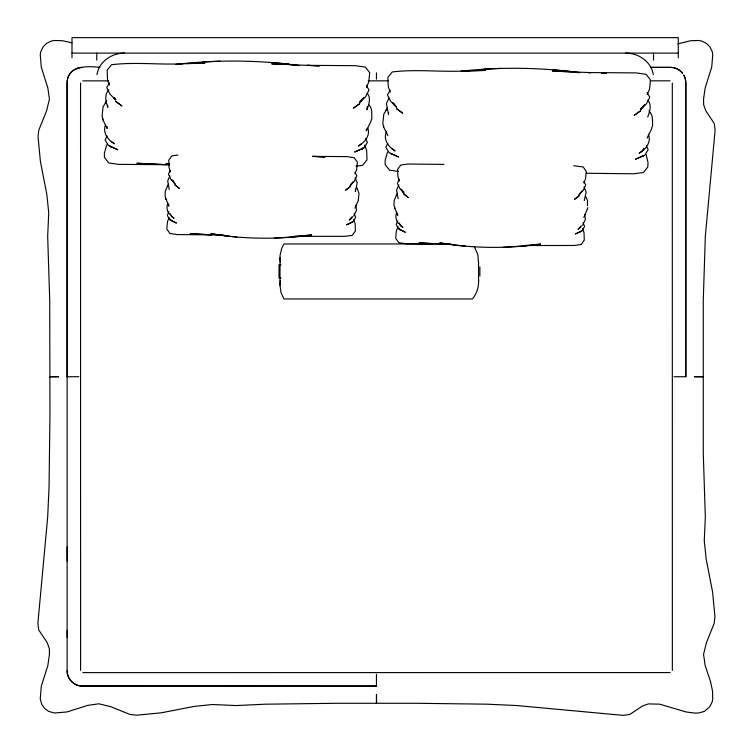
<?xml version="1.0" encoding="UTF-8"?>
<svg xmlns="http://www.w3.org/2000/svg" width="753" height="753" viewBox="0 0 753 753"><rect width="100%" height="100%" fill="white"/><g stroke="black" fill="none" stroke-linecap="round" stroke-linejoin="round"><path stroke-width="1.13" d="M67.177 637.386L67.177 630.289M67.177 561.07L67.177 546.847M67.177 376.735L67.177 82.642C67.412 65.492 87.687 65.822 99.885 67.394M478.55 279.636C478.964 286.545 476.95 293.623 472.451 298.96L283.89 298.96L280.963 292.362L279.965 285.208L280.078 255.295L281.735 248.274L283.89 243.963L450.2 243.963M279.965 285.208L280.408 280.408M355.482 189.295L355.378 191.478L357.251 182.838L355.115 177.812M367.144 106.691L366.984 109.797C368.706 104.516 371.511 97.881 367.05 93.127M366.429 128.895L366.325 130.947L371.116 120.988M587.472 205.673L587.453 200.279L585.768 196.768M358.343 200.317L354.908 208.186M587.246 209.475L583.801 217.344M167.684 203.188C166.432 207 166.761 211.169 169.557 214.247M396.577 212.346C395.334 216.158 395.654 220.328 398.459 223.406M651.882 128.208L647.081 138.157M105.636 124.612C102.135 132.406 107.905 139.926 114.4 143.804L111.397 141.451M386.402 131.831C382.901 139.616 388.67 147.146 395.156 151.024L392.162 148.67M96.977 74.632C98.888 61.661 111.971 52.889 124.584 53.115M584.272 200.637L586.145 191.996L584.017 186.97M647.74 117.016C649.472 111.736 652.277 105.091 647.806 100.347M169.143 217.448L167.467 221.777L166.808 229.053L169.896 233.449L177.059 234.588L211.744 234.861L190.114 233.703L227.99 235.708M355.002 173.774L356.677 169.434L357.346 162.168L354.258 157.763L347.086 156.624L312.401 156.36L324.929 157.029M398.036 226.597L396.37 230.936L395.702 238.212L398.789 242.607L405.961 243.746L432.486 243.953M583.904 182.932L585.57 178.593L586.239 171.317L583.151 166.921L573.692 165.773M366.466 87.386L368.791 81.898L369.714 72.693L365.421 67.121L355.435 65.68L307.149 65.342L318.726 65.906M647.222 94.605L649.557 89.108L650.479 79.903L646.187 74.34L636.2 72.9L587.905 72.561L590.22 72.674M106.804 144.745L104.413 153.01L104.413 157.358L108.714 162.93L118.692 164.37L166.987 164.709L136.867 163.241L169.519 164.907M387.569 151.965L385.169 160.22L385.178 164.578L389.47 170.14L398.346 171.42M358.315 199.724L359.021 193.549L356.866 187.61M587.208 208.882L587.782 207.63M168.945 211.762L167.288 215.339L169.67 219.697L176.447 223.076L170.602 220.121L171.223 220.78L170.187 219.114M397.838 220.921L396.182 224.498L398.563 228.856L405.34 232.235L399.495 229.279L400.116 229.938L399.081 228.272M371.069 120.235L371.869 118.654C371.389 113.919 372.82 108.921 369.055 104.902M651.834 127.455L652.625 125.873C652.154 121.139 653.576 116.141 649.82 112.122M167.505 186.123L168.456 184.25M396.398 195.281L397.349 193.408M167.627 185.652L165.265 191.544L165.123 196.467L168.776 206.256L168.672 204.091M396.52 194.811L394.158 200.703L394.017 205.625L397.669 215.414L397.565 213.25M107.105 136.011L105.091 140.002L108.404 145.508L117.835 149.8L109.703 146.054L110.569 146.882M387.861 143.221L385.847 147.221L389.16 152.727L398.601 157.019L390.459 153.273L391.325 154.101M106.446 101.118L105.382 103.02L106.597 101.137M387.202 108.338L386.138 110.23L387.362 108.357M352.329 216.6L349.223 220.158L352.253 217.645M581.222 225.759L578.116 229.317L581.147 226.804M169.924 175.891L167.684 180.871L169.246 189.549M398.817 185.05L396.577 190.029L398.139 198.707M170.366 170.46L168.465 173.924L168.823 174.969L170.865 179.252L175.063 183.779L172.07 180.023L174.602 183.337L172.842 180.673M399.259 179.619L397.358 183.083L397.716 184.127L399.758 188.41L403.956 192.937L400.963 189.182L403.504 192.495L401.735 189.831M353.703 216.158L356.47 210.351L355.849 205.136M582.596 225.316L585.363 219.509L584.742 214.294M643.777 148.369L642.083 151.024L639.175 153.32C645.622 149.518 651.618 142.129 648.399 134.298M108.903 89.852C103.942 94.699 105.909 101.636 107.811 107.359L107.707 105.288M389.103 97.909L386.393 103.585L388.576 114.578L388.463 112.498M109.505 82.981L106.728 87.574L110.06 94.313L115.915 100.055L113.825 97.674M390.27 90.2L387.484 94.793L387.983 96.12L390.816 101.533L396.671 107.265L392.501 102.512L396.04 106.71L393.574 103.34M351.726 183.412L350.531 185.163L353.138 181.897L350.098 185.596L354.381 181.153L356.856 175.873L355.002 172.371M580.619 192.57L579.424 194.321L582.031 191.055L578.991 194.754L583.274 190.311L585.759 185.031L583.895 181.529M362.946 147.588L361.807 149.254L362.73 148.435L354.644 152.031L364.057 147.917L367.408 142.477L365.497 138.439M106.7 100.78L103.067 106.813L102.079 116.113L102.897 119.831L107.152 128.499L107.048 126.448M387.466 107.999L383.823 114.032L382.835 123.332L383.663 127.041L387.908 135.719M361.487 100.14L360.235 101.796L363.859 97.664L359.623 102.352L365.6 96.723L369.045 90.049L366.306 85.4M642.243 107.359L641.001 109.016L644.624 104.883L640.389 109.562L646.356 103.942L649.811 97.259L647.072 92.619M351.66 222.643L352.319 222.003L346.521 224.846L353.279 221.598L355.68 217.297L354.108 213.683M580.554 231.802L581.212 231.162L575.414 234.004L582.173 230.757L584.582 226.455L583.001 222.841M642.573 156.464L643.486 155.655L635.41 159.25L644.822 155.137L648.173 149.687L646.253 145.658M361.318 143.804L358.409 146.101C364.386 142.439 370.598 135.662 367.831 128.151M677.964 43.834L690.661 40.718L698.643 40.483L701.74 41.067L706.436 43.373L709.863 46.799L712.169 51.496L712.752 54.593L711.707 67.233L705.137 88.045L703.556 99.132L703.669 104.846L705.787 110.766L714.277 123.539L715.115 130.222L705.326 236.301L703.274 300.325L703.274 453.146L705.326 517.17L704.271 540.663L706.154 558.942L712.592 592.046L714.955 616.651L714.23 623.239L706.408 642.695L703.556 654.338L705.137 665.426L710.437 681.277L712.517 690.896L712.752 698.878L712.169 701.965L709.863 706.672L704.3 711.416L698.643 712.987L694.915 713.1L686.002 711.943L659.684 704.168L648.389 703.895L642.469 706.022L629.696 714.512L623.004 715.35L516.925 705.561L487.238 704.187L415.477 703.274L337.513 703.274L265.753 704.187L236.066 705.561L212.572 704.507L194.293 706.389L161.189 712.827L136.585 715.19L129.996 714.465L110.531 706.634L98.897 703.791L87.809 705.363L66.998 711.943L54.357 712.987L48.7 711.416L44.747 708.488L41.82 704.535L40.248 698.878L41.293 686.237L47.863 665.426L49.444 654.338L49.331 648.625L47.213 642.695L38.723 629.932L37.885 623.239L47.674 517.16L49.039 487.473L49.962 415.712L49.726 300.325L47.674 236.301L48.729 212.807L46.846 194.528L40.408 161.424L38.045 136.82L38.77 130.222L46.592 110.766L49.444 99.132L47.863 88.045L41.293 67.233L40.248 54.593L40.831 51.496L43.137 46.799L46.564 43.373L51.26 41.067L54.357 40.483L62.339 40.718L71.949 42.799M177.934 155.024L171.882 155.871L168.757 160.21L169.011 167.495L170.442 171.863M356.094 166.159L362.645 165.321L367.003 159.834L366.645 150.619L364.659 145.084M210.991 233.872L225.684 235.623L210.991 233.872C244.283 239.238 278.318 239.67 311.704 234.908L294.498 236.404M454.191 244.734L439.893 243.021C473.176 248.396 507.211 248.829 540.598 244.066L525.698 245.516L574.106 245.487L581.156 244.499L584.281 240.169L584.036 232.884L582.606 228.517M175.854 64.419C215.989 59.703 256.679 59.958 296.757 65.163M461.128 71.149C500.557 66.819 540.494 67.431 579.801 72.665M178.339 64.353L181.793 64.052M186.405 63.647L204.76 63.196L187.902 63.487L188.711 63.44C163.015 65.464 137.065 61.595 111.491 64.73L107.133 70.217L107.491 79.432L109.467 84.967M463.707 71.168L485.516 70.415L468.667 70.707L469.477 70.66C443.771 72.683 417.83 68.815 392.247 71.949L387.899 77.427L388.247 86.651L390.233 92.186M297.934 236.555L274.299 238.164M526.836 245.713L503.192 247.323M525.698 245.516L526.281 245.478L524.079 245.525M202.708 62.028L220.055 61.153M483.464 69.238L500.811 68.372M443.941 164.38L407.834 164.041L400.784 165.029L397.659 169.369L397.904 176.644L399.335 181.021M294.084 236.386L345.203 236.329L352.263 235.341L355.388 231.011L355.134 223.726L353.712 219.358M71.996 53.115L678.265 53.115M650.554 67.356L670.556 67.356A15.229 15.229 0 0 1 682.632 73.314C679.987 69.841 675.234 67.337 670.594 67.412L650.733 67.412M388.2 80.825L368.226 80.863M650.14 80.825L670.114 80.825M82.755 80.863L108.601 80.863M280.963 264.868L279.005 264.868L279.005 278.055L280.963 278.055M82.312 67.394A15.229 15.229 0 0 0 67.083 82.623L67.083 376.726L78.858 376.726M674.048 376.726L685.823 376.726L685.823 82.642L685.305 78.698L683.743 74.971A15.229 15.229 0 0 1 685.785 82.585L685.785 376.726M82.792 672.627L670.151 672.58M376.453 674.321L376.453 686.096L82.406 686.058C74.265 686.228 67.008 678.961 67.177 670.829M376.453 686.096L82.35 686.096A15.229 15.229 0 0 1 67.121 670.867L67.121 376.726M586.436 173.275L633.584 173.792L643.41 172.541L647.759 167.053L648.041 162.704L646.159 154.403M225.298 235.576L227.462 235.661M601.807 73.239L605.28 73.399M444.505 244.273L419.007 242.861L432.674 243.586M591.096 72.636L552.467 71.046L571.913 71.959M601.638 73.182L606.316 73.418M319.705 65.906L271.711 63.826L288.277 64.429L287.74 64.372L299.101 65.605M314.18 156.398L324.694 156.991M625.687 53.115C638.299 52.889 651.373 61.661 653.284 74.632M569.503 71.375L553.182 69.841M288.747 64.156L272.417 62.621M453.852 244.951L465.58 246.165M224.959 235.793L236.687 237.007M574.567 72.25L578.728 72.702M169.35 163.825L165.942 163.457L169.378 163.881M439.893 243.021L450.059 244.245M399.815 224.931L402.874 227.5L400.718 225.646L399.175 222.992M170.922 215.772L173.981 218.342L171.825 216.488L170.282 213.833M113.863 97.815L115.275 99.49L114.042 97.805M474.352 246.598L477.854 254.759L478.55 263.277M649.02 110.804L650.027 112.715M280.408 262.515L279.965 257.714M383.559 125.676L383.663 127.041M102.794 118.466L102.897 119.831M394.534 207.48L394.61 208.562M165.641 198.321L165.716 199.404M678.265 57.821L678.265 37.65L71.996 37.65L71.996 57.821M672.307 83.028L672.354 670.386M653.519 53.115L653.519 60.174M479.868 266.835L479.868 276.087M478.55 262.016L478.55 280.907M376.453 72.825L376.453 79.131M96.742 53.115L96.742 60.174M80.59 670.424L80.552 83.065M376.491 694.661L376.491 703.274L376.491 694.661M350.173 186.631L345.749 190.095L350.173 186.631M579.066 195.789L574.643 199.253L579.066 195.789M359.736 103.66L353.581 108.046L359.736 103.66M640.492 110.879L634.337 115.256L640.492 110.879M58.565 376.726L49.962 376.735L58.565 376.726M703.038 376.745L694.435 376.735L703.038 376.726M402.573 113.072L396.483 108.583L402.573 113.072M121.807 105.862L115.727 101.363L121.807 105.862M408.192 197.531L403.824 193.973L408.192 197.531M179.299 188.372L174.931 184.814L179.299 188.372"/></g></svg>
